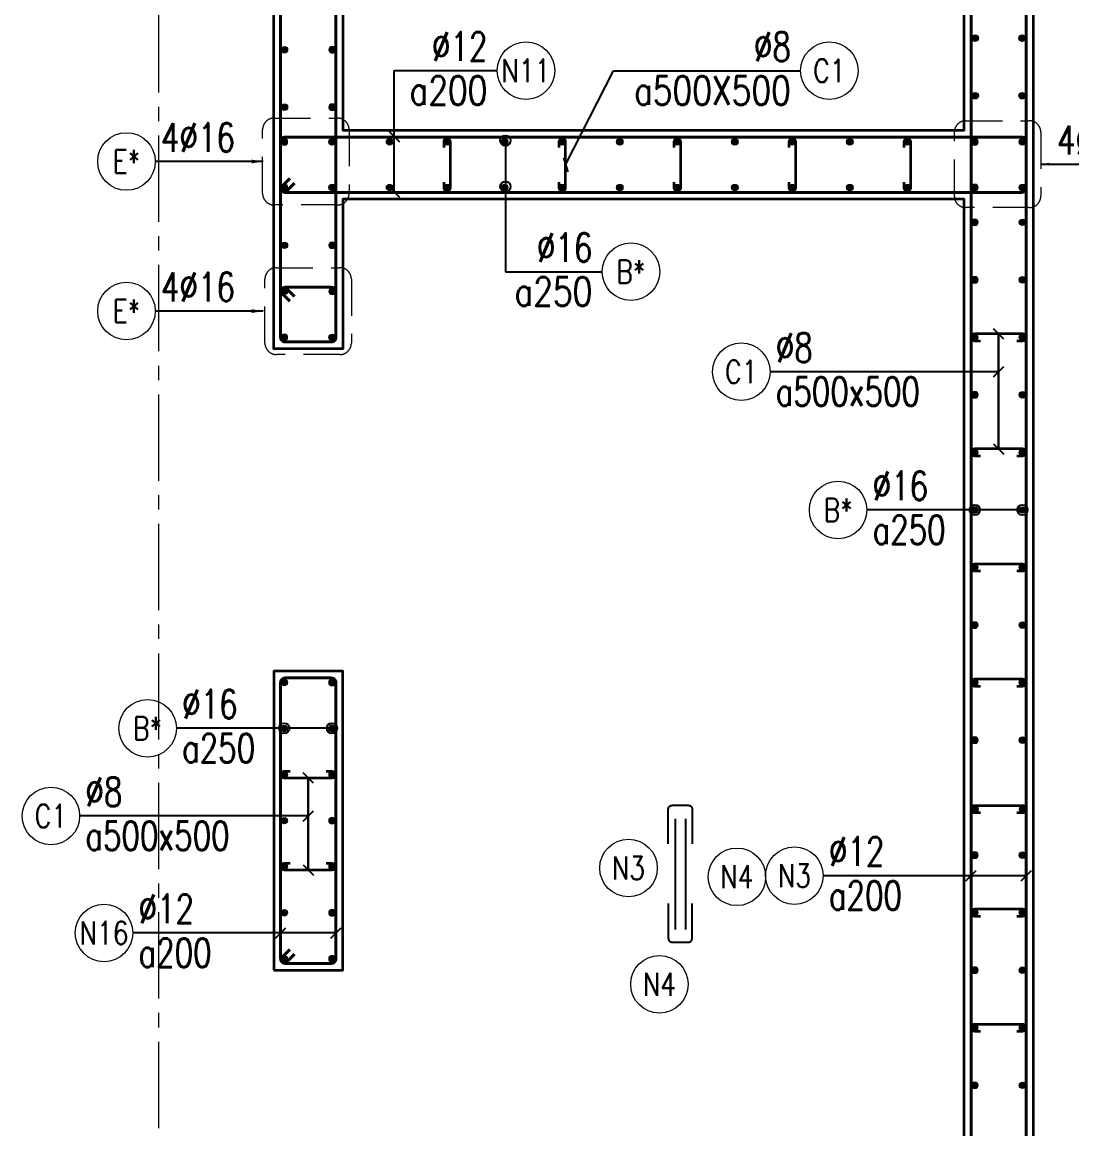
# Model space of a CAD drawing. Header units: millimetres. Extents: x 988833 to 1318015, y -9365 to 47591.
# Drawn here: x 999212 to 1003774, y 37966 to 42775 of the extents above; entities that cross this region are included whole.
import ezdxf
from ezdxf.enums import TextEntityAlignment as Align

# ---------------------------------------------------------------- set-up
doc = ezdxf.new("R2010")
doc.units = ezdxf.units.MM
doc.header["$MEASUREMENT"] = 0
for name, pattern in [('HIDDEN', [9.525, 6.35, -3.175]), ('HIDDEN2', [4.7625, 3.175, -1.5875]), ('OF_Grid_1$0$CENTER2', [1.125, 0.75, -0.125, 0.125, -0.125])]:
    doc.linetypes.add(name, pattern=pattern)
doc.layers.get('0').update_dxf_attribs({"lineweight": 20})
doc.layers.add('Hidden', color=9, linetype='HIDDEN')
doc.layers.add('Ligature', color=1, linetype='Continuous')
for name, color, linetype, lineweight in [('KC-LEADER', 153, 'Continuous', 18), ('KC-THEP', 6, 'Continuous', 40), ('NDC_S_DIM', 1, 'Continuous', 15), ('NDC_S_HIDDEN', 8, 'HIDDEN2', 13), ('NDC_S_LEADER', 1, 'Continuous', 15), ('NDC_S_REBAR', 4, 'Continuous', 35), ('NDC_S_STIRRUP', 4, 'Continuous', 40), ('NDC_S_VN TEXT', 7, 'Continuous', 20), ('NDC_S_WALL', 6, 'Continuous', 35), ('OF_Grid_1$0$NDC_S_AXIS', 5, 'OF_Grid_1$0$CENTER2', 13)]:
    doc.layers.add(name, color=color, linetype=linetype, lineweight=lineweight)
doc.styles.add('NDC_ARIAL', font='arial.ttf', dxfattribs={"width": 0.85})
doc.styles.add('NDC_DIM', font='', dxfattribs={"width": 0.75})
doc.styles.add('NDC_EN TXT', font='romans.shx', dxfattribs={"width": 0.8})
doc.styles.get('NDC_DIM').set_extended_font_data('Dotum')
doc.dimstyles.new('NDC_1-50', dxfattribs={"dimscale": 50, "dimtxt": 2.5, "dimasz": 1, "dimexe": 1.5, "dimexo": 0, "dimgap": 0.8, "dimtad": 1, "dimdec": 0, "dimdsep": 46, "dimtxsty": 'NDC_ARIAL', "dimblk": 'DIMMARK', "dimcen": 49999.938995, "dimdle": 1.5, "dimclrd": 1, "dimclre": 1, "dimclrt": 3, "dimadec": 0, "dimazin": 0, "dimtfac": 1, "dimtdec": 0, "dimtix": 1, "dimtmove": 2, "dimatfit": 3, "dimfxl": 1, "dimarcsym": 0})
doc.dimstyles.new('NDC_dim_25', dxfattribs={"dimscale": 25, "dimtxt": 2.5, "dimasz": 1.5, "dimexe": 1.5, "dimexo": 2.5, "dimgap": 1, "dimtad": 1, "dimdec": 0, "dimzin": 0, "dimdsep": 46, "dimtxsty": 'NDC_DIM', "dimblk": 'DIMMARK', "dimcen": 0.09, "dimdle": 1.2, "dimclrd": 1, "dimclre": 1, "dimclrt": 3, "dimadec": 0, "dimazin": 0, "dimtfac": 1, "dimtdec": 0, "dimtix": 1, "dimtofl": 0, "dimtmove": 0, "dimatfit": 3, "dimfxl": 6, "dimfxlon": 1, "dimtolj": 1, "dimtzin": 0, "dimarcsym": 0})
doc.dimstyles.new('NDC_dim_30', dxfattribs={"dimscale": 30, "dimtxt": 2.5, "dimasz": 1.5, "dimexe": 1.5, "dimexo": 2.5, "dimgap": 1, "dimtad": 1, "dimdec": 0, "dimzin": 0, "dimdsep": 46, "dimtxsty": 'NDC_DIM', "dimblk": 'DIMMARK', "dimcen": 0.09, "dimdle": 1.2, "dimclrd": 1, "dimclre": 1, "dimclrt": 3, "dimadec": 0, "dimazin": 0, "dimtfac": 1, "dimtdec": 0, "dimtix": 1, "dimtofl": 0, "dimtmove": 0, "dimatfit": 3, "dimfxl": 6, "dimfxlon": 1, "dimtolj": 1, "dimtzin": 0, "dimarcsym": 0})

# ---------------------------------------------------------------- blocks, each defined once
blk = doc.blocks.new('THEP')
at = {"layer": 'KC-LEADER', "color": 6}
blk.add_circle((0, 0), 14, dxfattribs=at)
at = {"layer": 'KC-THEP'}
for p, q in [((-14, 0), (14, 0)), ((9.9, 9.9), (-9.9, -9.9)), ((-9.9, 9.9), (9.9, -9.9)), ((0, 14), (0, -14))]:
    blk.add_line(p, q, dxfattribs=at)
blk = doc.blocks.new('DIMMARK')
at = {"layer": 'NDC_S_DIM', "color": 1}
blk.add_line((-1.5, 0), (1, 0), dxfattribs=at)
at = {"layer": 'NDC_S_DIM', "color": 2, "const_width": 0.1}
blk.add_lwpolyline([(-0.424, -0.424), (0.424, 0.424)], dxfattribs=at)
blk = doc.blocks.new('*U13')
blk.add_circle((-2.5, 0), 2.5)
at = {"layer": 'NDC_S_VN TEXT', "color": 3, "style": 'NDC_EN TXT', "width": 0.75}
blk.add_attdef('DK1', (0.5, 0.846), '', height=2.5, dxfattribs=at)
at = {"layer": 'NDC_S_VN TEXT', "color": 7, "style": 'NDC_EN TXT', "width": 0.8}
blk.add_attdef('SH2', text='', height=2, dxfattribs=at).set_placement((-2.5, 0), align=Align.MIDDLE)
blk = doc.blocks.new('*U117')
at = {"layer": 'KC-THEP', "rotation": 189.6685644363809}
blk.add_blockref('THEP', (-103.5, 0), dxfattribs=at)
at = {"layer": 'KC-THEP', "xscale": -1, "rotation": 170.331435563619}
blk.add_blockref('THEP', (103.5, 0), dxfattribs=at)
blk = doc.blocks.new('*U116')
at = {"layer": 'NDC_S_HIDDEN', "color": 0, "linetype": 'ByBlock', "lineweight": -2, "transparency": 16777216}
for p in [(0, 1200), (0, 1000), (0, 800), (0, 600), (0, 400), (0, 200), (0, 0)]:
    blk.add_blockref('*U117', p, dxfattribs=at)
blk = doc.blocks.new('*U9')
blk.add_circle((2.5, 0), 2.5)
at = {"layer": 'NDC_S_VN TEXT', "color": 3, "style": 'NDC_EN TXT', "width": 0.75}
blk.add_attdef('DK2', text='', height=2.5, dxfattribs=at).set_placement((-0.85, 0.846), align=Align.RIGHT)
at = {"layer": 'NDC_S_VN TEXT', "color": 7, "style": 'NDC_EN TXT', "width": 0.8}
blk.add_attdef('SH3', text='', height=2, dxfattribs=at).set_placement((2.5, 0), align=Align.MIDDLE)
blk = doc.blocks.new('A$C7BC65A55')
at = {"layer": 'Ligature'}
for p, q in [((-15.2, 372, 0), (-15.2, 38.5, 0)), ((15.2, 372, 0), (15.2, 38.5, 0))]:
    blk.add_line(p, q, dxfattribs=at)
for points in [[(-36.2, 296.5), (-36.2, 400.9, -0.414214), (-24, 413.1), (24, 413.1, -0.414214), (36.2, 400.9), (36.2, 296.5)], [(-36.2, 116.5), (-36.2, 12.2, 0.414214), (-24, 0), (24, 0, 0.414214), (36.2, 12.2), (36.2, 116.5)]]:
    blk.add_lwpolyline(points, format="xyb", dxfattribs=at)
blk = doc.blocks.new('*U11')
blk.add_circle((-2.5, 0), 2.5)
at = {"layer": 'NDC_S_VN TEXT', "color": 3, "style": 'NDC_EN TXT', "width": 0.75}
for tag, p in [('DK1', (0.5, 0.846)), ('KC1', (0.5, -2.973))]:
    blk.add_attdef(tag, p, '', height=2.5, dxfattribs=at)
at = {"layer": 'NDC_S_VN TEXT', "color": 7, "style": 'NDC_EN TXT', "width": 0.8}
blk.add_attdef('SH2', text='', height=2, dxfattribs=at).set_placement((-2.5, 0), align=Align.MIDDLE)
blk = doc.blocks.new('*U12')
blk.add_circle((-2.5, 0), 2.5)
at = {"layer": 'NDC_S_VN TEXT', "color": 3, "style": 'NDC_EN TXT', "width": 0.75}
for tag, p in [('DK1', (0.5, 0.846)), ('KC1', (0.5, -2.973))]:
    blk.add_attdef(tag, p, '', height=2.5, dxfattribs=at)
at = {"layer": 'NDC_S_VN TEXT', "color": 7, "style": 'NDC_EN TXT', "width": 0.8}
blk.add_attdef('SH2', text='', height=2, dxfattribs=at).set_placement((-2.5, 0), align=Align.MIDDLE)
blk = doc.blocks.new('*U125')
at = {"layer": 'KC-THEP', "rotation": 9.66856443638095}
for p in [(0, 99.3), (0, -99.3)]:
    blk.add_blockref('THEP', p, dxfattribs=at)
blk = doc.blocks.new('*U124')
at = {"layer": 'NDC_S_HIDDEN', "color": 0, "linetype": 'ByBlock', "lineweight": -2, "transparency": 16777216}
for p in [(0, 0), (250, 0), (500, 0), (750, 0), (1000, 0), (1250, 0), (1500, 0), (1750, 0), (2000, 0), (2250, 0), (2500, 0)]:
    blk.add_blockref('*U125', p, dxfattribs=at)
blk = doc.blocks.new('*U127')
at = {"layer": 'NDC_S_REBAR'}
blk.add_lwpolyline([(-15, -75), (-15, -100, 1), (15, -100), (15, 100, 1), (-15, 100), (-15, 75)], format="xyb", dxfattribs=at)
blk = doc.blocks.new('*U126')
at = {"layer": 'NDC_S_HIDDEN', "color": 0, "linetype": 'ByBlock', "lineweight": -2, "transparency": 16777216}
for p in [(0, 0), (500, 0), (1000, 0), (1500, 0), (2000, 0)]:
    blk.add_blockref('*U127', p, dxfattribs=at)
blk = doc.blocks.new('*U10')
blk.add_circle((2.5, 0), 2.5)
at = {"layer": 'NDC_S_VN TEXT', "color": 3, "style": 'NDC_EN TXT'}
for tag, width, p in [('DK2', 0.75, (-0.85, 0.846)), ('KC2', 0.8, (-0.85, -2.973))]:
    blk.add_attdef(tag, text='', height=2.5, dxfattribs=dict(at, width=width)).set_placement(p, align=Align.RIGHT)
at = {"layer": 'NDC_S_VN TEXT', "color": 7, "style": 'NDC_EN TXT', "width": 0.8}
blk.add_attdef('SH3', text='', height=2, dxfattribs=at).set_placement((2.5, 0), align=Align.MIDDLE)

msp = doc.modelspace()

# ---------------------------------------------------------------- linework, layer by layer
for centre in [(1001847.3, 39099.1), (1002318.3, 39060.9), (1001981.8, 38594.1)]:
    msp.add_circle(centre, 125)
at = {"layer": 'NDC_S_HIDDEN', "ltscale": 50}
for points in [[(1000307.2, 42357.8), (1000583.1, 42357.8, -0.414214), (1000633.1, 42307.8), (1000633.1, 42030.3, -0.414214), (1000583.1, 41980.3), (1000307.2, 41980.3, -0.414214), (1000257.2, 42030.3), (1000257.2, 42307.8, -0.414214)], [(1003313.2, 42346.3), (1003589, 42346.3, -0.414214), (1003639, 42296.3), (1003639, 42018.8, -0.414214), (1003589, 41968.8), (1003313.2, 41968.8, -0.414214), (1003263.2, 42018.8), (1003263.2, 42296.3, -0.414214)], [(1000317.3, 41707.8), (1000593.1, 41707.8, -0.414214), (1000643.1, 41657.8), (1000643.1, 41380.3, -0.414214), (1000593.1, 41330.3), (1000317.3, 41330.3, -0.414214), (1000267.3, 41380.3), (1000267.3, 41657.8, -0.414214)]]:
    msp.add_lwpolyline(points, format="xyb", close=True, dxfattribs=at)
at = {"layer": 'NDC_S_REBAR'}
for points in [[(1003534.2, 41389.9), (1003559.2, 41389.9, 1), (1003559.2, 41419.9), (1003352.1, 41419.9, 1), (1003352.1, 41389.9), (1003377.1, 41389.9)], [(1003534.2, 40889.9), (1003559.2, 40889.9, 1), (1003559.2, 40919.9), (1003352.1, 40919.9, 1), (1003352.1, 40889.9), (1003377.1, 40889.9)], [(1003534.2, 40389.9), (1003559.2, 40389.9, 1), (1003559.2, 40419.9), (1003352.1, 40419.9, 1), (1003352.1, 40389.9), (1003377.1, 40389.9)], [(1003534.2, 39889.9), (1003559.2, 39889.9, 1), (1003559.2, 39919.9), (1003352.1, 39919.9, 1), (1003352.1, 39889.9), (1003377.1, 39889.9)], [(1000533.6, 39519.9), (1000558.6, 39519.9, -1), (1000558.6, 39489.9), (1000351.5, 39489.9, -1), (1000351.5, 39519.9), (1000376.5, 39519.9)], [(1003534.2, 39339.9), (1003559.2, 39339.9, 1), (1003559.2, 39369.9), (1003352.1, 39369.9, 1), (1003352.1, 39339.9), (1003377.1, 39339.9)], [(1000533.6, 39119.9), (1000558.6, 39119.9, -1), (1000558.6, 39089.9), (1000351.5, 39089.9, -1), (1000351.5, 39119.9), (1000376.5, 39119.9)], [(1003534.2, 38889.9), (1003559.2, 38889.9, 1), (1003559.2, 38919.9), (1003352.1, 38919.9, 1), (1003352.1, 38889.9), (1003377.1, 38889.9)], [(1003534.2, 38389.9), (1003559.2, 38389.9, 1), (1003559.2, 38419.9), (1003352.1, 38419.9, 1), (1003352.1, 38389.9), (1003377.1, 38389.9)]]:
    msp.add_lwpolyline(points, format="xyb", dxfattribs=at)
at = {"layer": 'NDC_S_STIRRUP'}
for points in [[(1000375.6, 45314.9), (1000335.6, 45354.9, -0.414214), (1000355.6, 45374.9), (1000555.6, 45374.9, -0.414214), (1000575.6, 45354.9), (1000575.6, 41404.9, -0.414214), (1000555.6, 41384.9), (1000355.6, 41384.9, -0.414214), (1000335.6, 41404.9), (1000335.6, 45354.9, -0.414214), (1000355.6, 45374.9), (1000395.6, 45334.9)], [(1003375.6, 45314.9), (1003335.6, 45354.9, -0.414214), (1003355.6, 45374.9), (1003555.6, 45374.9, -0.414214), (1003575.6, 45354.9), (1003575.6, 33054.9, -0.414214), (1003555.6, 33034.9), (1003355.6, 33034.9, -0.414214), (1003335.6, 33054.9), (1003335.6, 45354.9, -0.414214), (1003355.6, 45374.9), (1003395.6, 45334.9)], [(1000395.6, 42074.9), (1000355.6, 42034.9, -0.414214), (1000335.6, 42054.9), (1000335.6, 42254.9, -0.414214), (1000355.6, 42274.9), (1003555.6, 42274.9, -0.414214), (1003575.6, 42254.9), (1003575.6, 42054.9, -0.414358), (1003555.6, 42034.9), (1000355.6, 42034.9, -0.414214), (1000335.6, 42054.9), (1000375.6, 42094.9)], [(1000375.6, 41562.7), (1000335.6, 41602.7, -0.414214), (1000355.6, 41622.7), (1000555.6, 41622.7, -0.414214), (1000575.6, 41602.7), (1000575.6, 41404.9, -0.414214), (1000555.6, 41384.9), (1000355.6, 41384.9, -0.414214), (1000335.6, 41404.9), (1000335.6, 41602.7, -0.414214), (1000355.6, 41622.7), (1000395.6, 41582.7)], [(1000375.6, 38744.9), (1000335.6, 38704.9, 0.414214), (1000355.6, 38684.9), (1000555.6, 38684.9, 0.414214), (1000575.6, 38704.9), (1000575.6, 39904.9, 0.414214), (1000555.6, 39924.9), (1000355.6, 39924.9, 0.414214), (1000335.6, 39904.9), (1000335.6, 38704.9, 0.414214), (1000355.6, 38684.9), (1000395.6, 38724.9)]]:
    msp.add_lwpolyline(points, format="xyb", dxfattribs=at)
at = {"layer": 'NDC_S_WALL'}
for points in [[(1003306.4, 36604.9), (1003306.4, 42004.9), (1003306.4, 42004.9), (1000606.4, 42004.9), (1000606.4, 42004.9), (1000606.4, 41354.9), (1000306.4, 41354.9), (1000306.4, 41354.9), (1000306.4, 45404.9), (1001555.3, 45404.9), (1001555.3, 45404.9), (1001555.3, 44904.9), (1001555.3, 44904.9), (1000606.4, 44904.9), (1000606.4, 42304.9), (1003306.4, 42304.9), (1003306.4, 42304.9), (1003306.4, 44904.9), (1003306.4, 44904.9), (1002357.6, 44904.9), (1002357.6, 44904.9), (1002357.6, 45404.9), (1006606.4, 45404.9)], [(1006306.4, 44254.9), (1006306.4, 44904.9), (1003606.4, 44904.9), (1003606.4, 33504.9)]]:
    msp.add_lwpolyline(points, dxfattribs=at)
msp.add_lwpolyline([(1000306.4, 38654.9), (1000606.4, 38654.9), (1000606.4, 39954.9), (1000306.4, 39954.9)], close=True, dxfattribs=at)
at = {"layer": 'OF_Grid_1$0$NDC_S_AXIS', "ltscale": 500}
msp.add_line((999806.4, 31781.9), (999806.4, 46886), dxfattribs=at)

# ---------------------------------------------------------------- block references
at = {"layer": 'Hidden', "xscale": 1.44, "yscale": 1.44, "zscale": 1.44}
msp.add_blockref('A$C7BC65A55', (1002072.4, 38776.8, 0), dxfattribs=at)
at = {"layer": 'KC-THEP'}
for p, rotation in [((1003353.7, 42704.9), 9.668564436380926), ((1003557.5, 42704.9), 9.668564436380926), ((1000352.1, 42654.9), 189.6685644363809), ((1003353.7, 42454.9), 9.668564436380926), ((1003557.5, 42454.9), 9.668564436380926), ((1000352.1, 42404.9), 189.6685644363809), ((1003559.2, 42254.5), 9.668564436380926), ((1003559.2, 42055.9), 9.668564436380926), ((1003559.2, 41904.9), 9.668564436380953), ((1000352.1, 41804.9), 189.6685644363809), ((1003559.2, 41654.9), 9.668564436380953), ((1000352.1, 41604.9), 189.6685644363809), ((1000559.2, 41404.9), 9.668564436380946), ((1003559.2, 41404.9), 9.668564436380953), ((1003559.2, 41154.9), 9.668564436380953), ((1003559.2, 40904.9), 9.668564436380953), ((1003559.2, 40654.9), 9.668564436380953), ((1003559.2, 40404.9), 9.668564436380953), ((1003559.2, 40154.9), 9.668564436380953), ((1003559.2, 39904.9), 9.668564436380953), ((1003559.2, 39654.9), 9.668564436380953), ((1003352.1, 39354.9), 189.6685644363809), ((1003559.2, 39154.9), 9.668564436380926), ((1003559.2, 38904.9), 9.668564436380926), ((1003559.2, 38654.9), 9.668564436380926), ((1003559.2, 38404.9), 9.668564436380926), ((1003559.2, 38154.9), 9.668564436380926)]:
    msp.add_blockref('THEP', p, dxfattribs=dict(at, rotation=rotation))
at = {"layer": 'KC-THEP', "xscale": -1}
for p, rotation in [((1000559.2, 42654.9), 170.331435563619), ((1000559.2, 42404.9), 170.331435563619), ((1000352.1, 42254.5), 350.3314355636191), ((1003352.1, 42254.5), 350.3314355636191), ((1000352.1, 42055.9), 350.3314355636191), ((1003352.1, 42055.9), 350.3314355636191), ((1003352.1, 41904.9), 350.3314355636191), ((1000559.2, 41804.9), 170.331435563619), ((1003352.1, 41654.9), 350.3314355636191), ((1000559.2, 41604.9), 170.331435563619), ((1000352.1, 41404.9), 350.3314355636191), ((1003352.1, 41404.9), 350.3314355636191), ((1003352.1, 41154.9), 350.3314355636191), ((1003352.1, 40904.9), 350.3314355636191), ((1003352.1, 40654.9), 350.3314355636191), ((1003352.1, 40404.9), 350.3314355636191), ((1003352.1, 40154.9), 350.3314355636191), ((1003352.1, 39904.9), 350.3314355636191), ((1003352.1, 39654.9), 350.3314355636191), ((1003559.2, 39354.9), 170.331435563619), ((1003352.1, 39154.9), 350.3314355636191), ((1003352.1, 38904.9), 350.3314355636191), ((1003352.1, 38654.9), 350.3314355636191), ((1003352.1, 38404.9), 350.3314355636191), ((1003352.1, 38154.9), 350.3314355636191)]:
    msp.add_blockref('THEP', p, dxfattribs=dict(at, rotation=rotation))
at = {"layer": 'NDC_S_HIDDEN'}
for name, p in [('*U124', (1000559.2, 42155.2)), ('*U126', (1001059.2, 42154.5)), ('*U116', (1000455.1, 38704.9))]:
    msp.add_blockref(name, p, dxfattribs=at)
at = {"layer": 'NDC_S_VN TEXT', "xscale": 50, "yscale": 50, "zscale": 50}
for name, p, values in [('*U10', (1001276.7, 42564.1), {'SH3': 'N11', 'DK2': '%%C12', 'KC2': 'a200'}), ('*U10', (1002595.4, 42563.5), {'SH3': 'C1', 'DK2': '%%c8', 'KC2': 'a500X500'}), ('*U13', (999790.8, 42169.1), {'SH2': 'E*', 'DK1': '4%%C16'}), ('*U9', (1004073.6, 42157.5), {'SH3': 'E*', 'DK2': '4%%C16'}), ('*U10', (1001732.9, 41690.3), {'SH3': 'B*', 'DK2': '%%C16', 'KC2': 'a250'}), ('*U13', (999790.8, 41519.1), {'SH2': 'E*', 'DK1': '4%%C16'}), ('*U12', (1002462.3, 41255.5), {'SH2': 'C1', 'DK1': '%%c8', 'KC1': 'a500x500'}), ('*U11', (1002883.2, 40654.9), {'SH2': 'B*', 'DK1': '%%C16', 'KC1': 'a250'}), ('*U11', (999882.6, 39706.4), {'SH2': 'B*', 'DK1': '%%C16', 'KC1': 'a250'}), ('*U12', (999462.3, 39325.5), {'SH2': 'C1', 'DK1': '%%c8', 'KC1': 'a500x500'}), ('*U11', (1002693.3, 39066.1), {'SH2': 'N3', 'DK1': '%%C12', 'KC1': 'a200'}), ('*U11', (999693.3, 38817.2), {'SH2': 'N16', 'DK1': '%%C12', 'KC1': 'a200'})]:
    msp.add_blockref(name, p, dxfattribs=at).add_auto_attribs(values)

# ---------------------------------------------------------------- texts
at = {"layer": 'NDC_S_VN TEXT', "color": 7, "style": 'NDC_EN TXT', "width": 0.8}
for tag, p in [('N3', (1001847.3, 39099.1)), ('N4', (1002318.3, 39060.9)), ('N4', (1001981.8, 38594.1))]:
    msp.add_attdef(tag, text='3', height=100, dxfattribs=at).set_placement(p, align=Align.MIDDLE)

# ---------------------------------------------------------------- leaders
at = {"layer": 'NDC_S_LEADER'}
for points, dimstyle, override in [([(1000829.3, 42037.3), (1000829.3, 42563.9), (1001276.7, 42563.9)], 'NDC_dim_30', {"dimgap": 1, "dimtad": 0, "dimldrblk": 'Oblique'}), ([(1000829.3, 42277.3), (1000829.3, 42563.9), (1001276.7, 42563.9)], 'NDC_dim_30', {"dimtad": 0, "dimldrblk": 'Oblique'}), ([(1001574.2, 42154.5), (1001782.5, 42563.5), (1002595.4, 42563.5)], 'NDC_dim_30', {"dimtad": 0, "dimldrblk": 'Oblique'}), ([(1001312.3, 42260), (1001312.3, 41690.1), (1001732.9, 41690.1)], 'NDC_dim_30', {"dimgap": 1, "dimtad": 0, "dimldrblk": 'Origin'}), ([(1003639, 42157.5), (1004073.6, 42157.5)], 'NDC_dim_25', {"dimgap": 1, "dimtad": 0}), ([(1001312.3, 42060), (1001312.3, 41690.1), (1001732.9, 41690.1)], 'NDC_dim_30', {"dimgap": 1, "dimtad": 0, "dimldrblk": 'Origin'}), ([(1003455.6, 41419.9), (1003455.6, 40919.9)], 'NDC_dim_30', {"dimtad": 0, "dimldrblk": 'Oblique'}), ([(1003455.6, 40919.9), (1003455.6, 41419.9)], 'NDC_dim_30', {"dimtad": 0, "dimldrblk": 'Oblique'}), ([(1003455.6, 41255.5), (1002462.3, 41255.5)], 'NDC_dim_30', {"dimtad": 0, "dimldrblk": 'Oblique'}), ([(1003559.2, 40654.9), (1002883.2, 40654.9)], 'NDC_dim_30', {"dimtad": 0, "dimldrblk": 'Origin'}), ([(1003352.1, 40654.9), (1002883.2, 40654.9)], 'NDC_dim_30', {"dimtad": 0, "dimldrblk": 'Origin'}), ([(1000558.6, 39706.4), (999882.6, 39706.4)], 'NDC_dim_30', {"dimtad": 0, "dimldrblk": 'Origin'}), ([(1000351.5, 39706.4), (999882.6, 39706.4)], 'NDC_dim_30', {"dimtad": 0, "dimldrblk": 'Origin'}), ([(1000455.6, 39089.9), (1000455.6, 39489.9)], 'NDC_dim_30', {"dimtad": 0, "dimldrblk": 'Oblique'}), ([(1000455.6, 39489.9), (1000455.1, 39089.9)], 'NDC_dim_30', {"dimtad": 0, "dimldrblk": 'Oblique'}), ([(1000455.6, 39325.5), (999462.3, 39325.5)], 'NDC_dim_30', {"dimtad": 0, "dimldrblk": 'Oblique'}), ([(1003575.6, 39065.9), (1002693.3, 39065.9)], 'NDC_dim_30', {"dimtad": 0, "dimldrblk": 'Oblique'}), ([(1003335.6, 39065.9), (1002693.3, 39065.9)], 'NDC_dim_30', {"dimtad": 0, "dimldrblk": 'Oblique'}), ([(1000575.6, 38817), (999693.3, 38817)], 'NDC_dim_30', {"dimtad": 0, "dimldrblk": 'Oblique'}), ([(1000335.6, 38817), (999693.3, 38817)], 'NDC_dim_30', {"dimtad": 0, "dimldrblk": 'Oblique'})]:
    msp.add_leader(points, dimstyle=dimstyle, override=override, dxfattribs=at)
for points in [[(1000259.4, 42169.1), (999790.8, 42169.1)], [(1000259.4, 41519.1), (999790.8, 41519.1)]]:
    msp.add_leader(points, dimstyle='NDC_1-50', dxfattribs=at)

doc.saveas('drawing.dxf')
